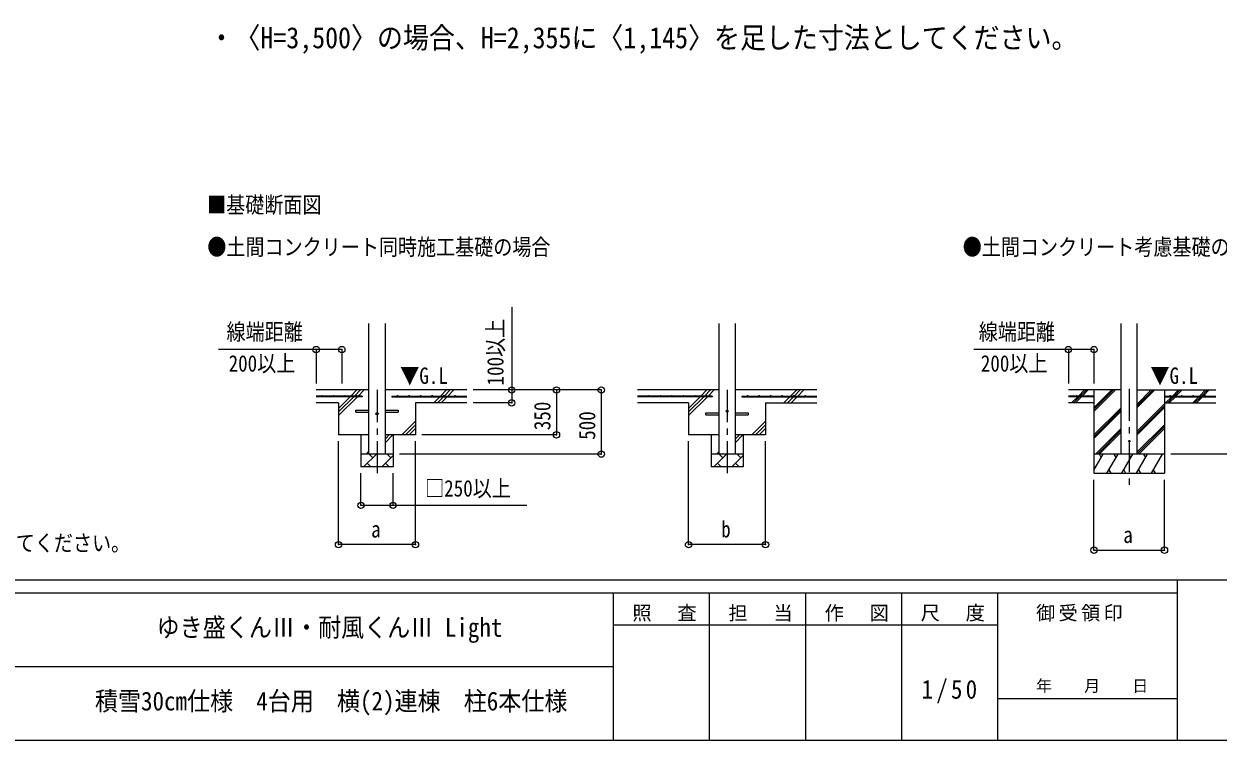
# Model space of a CAD drawing. Units: millimetres at full size, sheet at 1:50; details may follow other scales. Extents: x -14053 to 14053, y -9700 to 9700.
# Drawn here: x -96 to 9223, y -9700 to -4111 of the extents above; entities that cross this region are included whole.
import ezdxf
from ezdxf.enums import TextEntityAlignment as Align

# ---------------------------------------------------------------- set-up
doc = ezdxf.new("R2010")
doc.units = ezdxf.units.MM
doc.header["$LTSCALE"] = 50
doc.header["$PDMODE"] = 32
doc.header["$PDSIZE"] = 50
doc.linetypes.add('CHAIN1', pattern=[8, 5, -1, 1, -1])
for name, color, linetype, lineweight in [('0-D', 7, 'Continuous', 9), ('0-E', 7, 'Continuous', 9), ('F-0', 7, 'Continuous', 9)]:
    doc.layers.add(name, color=color, linetype=linetype, lineweight=lineweight)
doc.styles.add('ＭＳ ゴシック', font='')
doc.styles.get('ＭＳ ゴシック').set_extended_font_data('MS Gothic')

msp = doc.modelspace()

# ---------------------------------------------------------------- linework, layer by layer
at = {"layer": '0-E', "color": 6}
for p, q in [((3710.36, -6322.03), (3710.36, -7067.76)), ((2184.36, -6652.5), (2184.36, -6917.76)), ((2384.36, -6652.5), (2184.36, -6652.5)), ((2384.36, -6652.5), (2384.36, -6917.76)), ((8053.96, -6652.5), (8053.96, -6917.76)), ((8253.96, -6652.5), (8053.96, -6652.5)), ((8253.96, -6652.5), (8253.96, -6917.76)), ((4409.36, -6967.76), (3409.36, -6967.76)), ((3710.36, -7067.76), (3409.36, -7067.76)), ((2359.36, -8174.72), (2359.36, -7367.76)), ((2959.36, -8174.72), (2959.36, -7367.76)), ((5090.9, -8174.72), (5090.9, -7367.76)), ((5690.9, -8174.72), (5690.9, -7367.76)), ((2534.36, -7867.76), (2534.36, -7617.76)), ((2784.36, -7867.76), (2784.36, -7617.76)), ((8253.96, -8217.75), (8253.96, -7667.75)), ((8803.96, -8217.75), (8803.96, -7667.75)), ((2534.36, -7867.76), (2784.36, -7867.76)), ((2959.36, -8174.72), (2359.36, -8174.72)), ((5690.9, -8174.72), (5090.9, -8174.72)), ((8253.96, -8217.75), (8803.96, -8217.75))]:
    msp.add_line(p, q, dxfattribs=at)
at = {"layer": '0-E', "color": 4}
for p, q in [((2596.86, -7467.76), (2596.86, -6449.66)), ((2721.86, -6449.66), (2721.86, -7467.76)), ((5328.4, -7467.76), (5328.4, -6449.66)), ((5453.4, -6449.66), (5453.4, -7467.76)), ((8466.46, -7467.76), (8466.46, -6449.66)), ((8591.46, -7467.76), (8591.46, -6449.66)), ((2494.36, -7124.76), (2596.86, -7124.76)), ((2494.36, -7140.76), (2494.36, -7124.76)), ((2494.36, -7140.76), (2596.86, -7140.76)), ((2721.86, -7124.76), (2824.36, -7124.76)), ((2721.86, -7140.76), (2824.36, -7140.76)), ((2824.36, -7124.76), (2824.36, -7140.76)), ((5225.9, -7144.76), (5328.4, -7144.76)), ((5225.9, -7160.76), (5225.9, -7144.76)), ((5225.9, -7160.76), (5328.4, -7160.76)), ((5453.4, -7144.76), (5555.9, -7144.76)), ((5453.4, -7160.76), (5555.9, -7160.76)), ((5555.9, -7144.76), (5555.9, -7160.76))]:
    msp.add_line(p, q, dxfattribs=at)
at = {"layer": '0-E', "color": 6, "lineweight": 18}
for p, q in [((2184.36, -6652.5), (1421.82, -6652.5)), ((8053.96, -6652.5), (7316.41, -6652.5)), ((2784.36, -7867.76), (3827.46, -7867.76))]:
    msp.add_line(p, q, dxfattribs=at)
at = {"layer": '0-E'}
for p, q in [((2596.86, -6967.76), (2184.36, -6967.76)), ((2455.3, -7015.26), (2502.8, -6967.76)), ((2483.58, -7015.26), (2531.08, -6967.76)), ((2511.86, -7015.26), (2559.36, -6967.76)), ((3359.36, -6967.76), (2721.86, -6967.76)), ((3155.3, -7015.26), (3202.8, -6967.76)), ((3183.58, -7015.26), (3231.08, -6967.76)), ((3211.86, -7015.26), (3259.36, -6967.76)), ((5328.4, -6967.76), (4690.9, -6967.76)), ((5186.83, -7015.26), (5234.33, -6967.76)), ((5215.12, -7015.26), (5262.62, -6967.76)), ((5243.4, -7015.26), (5290.9, -6967.76)), ((6090.9, -6967.76), (5453.4, -6967.76)), ((5886.83, -7015.26), (5934.33, -6967.76)), ((5915.12, -7015.26), (5962.62, -6967.76)), ((5943.4, -7015.26), (5990.9, -6967.76)), ((8466.46, -6967.76), (8053.96, -6967.76)), ((8132.93, -7015.26), (8180.43, -6967.76)), ((8147.07, -7015.26), (8194.57, -6967.76)), ((8161.21, -7015.26), (8208.71, -6967.76)), ((8253.96, -6967.76), (8253.96, -7617.75)), ((8253.96, -7134.64), (8420.84, -6967.76)), ((8253.96, -7120.49), (8406.7, -6967.76)), ((8253.96, -7106.35), (8392.56, -6967.76)), ((8591.46, -7105.5), (8729.21, -6967.76)), ((8591.46, -7091.36), (8715.07, -6967.76)), ((8591.46, -7077.22), (8700.93, -6967.76)), ((8591.46, -6967.76), (9203.96, -6967.76)), ((8803.96, -6967.76), (8803.96, -7617.75)), ((8865.56, -7015.26), (8913.06, -6967.76)), ((8879.7, -7015.26), (8927.2, -6967.76)), ((8893.84, -7015.26), (8941.34, -6967.76)), ((9077.69, -7015.26), (9125.19, -6967.76)), ((9091.83, -7015.26), (9139.33, -6967.76)), ((9105.97, -7015.26), (9153.47, -6967.76)), ((2359.36, -7067.76), (2184.36, -7067.76)), ((2359.36, -7167.76), (2506.86, -7020.26)), ((2359.36, -7111.19), (2450.3, -7020.26)), ((2359.36, -7139.47), (2478.58, -7020.26)), ((2359.36, -7067.76), (2359.36, -7317.76)), ((3359.36, -7067.76), (2959.36, -7067.76)), ((2959.36, -7067.76), (2959.36, -7317.76)), ((3102.8, -7067.76), (3150.3, -7020.26)), ((3131.08, -7067.76), (3178.58, -7020.26)), ((3159.36, -7067.76), (3206.86, -7020.26)), ((5090.9, -7067.76), (4690.9, -7067.76)), ((5090.9, -7167.76), (5238.4, -7020.26)), ((5090.9, -7111.19), (5181.83, -7020.26)), ((5090.9, -7139.47), (5210.12, -7020.26)), ((5090.9, -7067.76), (5090.9, -7317.76)), ((5690.9, -7067.76), (5690.9, -7317.76)), ((5690.9, -7067.76), (6090.9, -7067.76)), ((5834.33, -7067.76), (5881.83, -7020.26)), ((5862.62, -7067.76), (5910.12, -7020.26)), ((5890.9, -7067.76), (5938.4, -7020.26)), ((8253.96, -7067.76), (8053.96, -7067.76)), ((8081.83, -7066.35), (8127.93, -7020.26)), ((8094.57, -7067.76), (8142.07, -7020.26)), ((8108.71, -7067.76), (8156.21, -7020.26)), ((8591.46, -7289.35), (8803.96, -7076.85)), ((8803.96, -7067.76), (9203.96, -7067.76)), ((8813.06, -7067.76), (8860.56, -7020.26)), ((8827.2, -7067.76), (8874.7, -7020.26)), ((8841.34, -7067.76), (8888.84, -7020.26)), ((9025.19, -7067.76), (9072.69, -7020.26)), ((9039.33, -7067.76), (9086.83, -7020.26)), ((9053.47, -7067.76), (9100.97, -7020.26)), ((8253.96, -7318.48), (8466.46, -7105.98)), ((8253.96, -7332.62), (8466.46, -7120.13)), ((8253.96, -7346.77), (8466.46, -7134.27)), ((8591.46, -7303.49), (8803.96, -7090.99)), ((8591.46, -7317.63), (8803.96, -7105.14)), ((2852.8, -7317.76), (2959.36, -7211.19)), ((2881.08, -7317.76), (2959.36, -7239.47)), ((2909.36, -7317.76), (2959.36, -7267.76)), ((5584.33, -7317.76), (5690.9, -7211.19)), ((5612.62, -7317.76), (5690.9, -7239.47)), ((5640.9, -7317.76), (5690.9, -7267.76)), ((8266.82, -7467.76), (8466.46, -7268.12)), ((8591.46, -7451.48), (8803.96, -7238.98)), ((8591.46, -7465.62), (8803.96, -7253.12)), ((8603.47, -7467.76), (8803.96, -7267.27)), ((2596.86, -7317.76), (2359.36, -7317.76)), ((2534.36, -7317.76), (2534.36, -7567.76)), ((2721.86, -7379.42), (2783.53, -7317.76)), ((2721.86, -7351.14), (2755.25, -7317.76)), ((2959.36, -7317.76), (2721.86, -7317.76)), ((2784.36, -7317.76), (2784.36, -7567.76)), ((5328.4, -7317.76), (5090.9, -7317.76)), ((5265.9, -7317.76), (5265.9, -7567.76)), ((5453.4, -7379.42), (5515.07, -7317.76)), ((5453.4, -7351.14), (5486.78, -7317.76)), ((5690.9, -7317.76), (5453.4, -7317.76)), ((5515.9, -7317.76), (5515.9, -7567.76)), ((8280.96, -7467.76), (8466.46, -7282.26)), ((8295.1, -7467.76), (8466.46, -7296.4)), ((2576.96, -7467.76), (2596.86, -7447.85)), ((5308.5, -7467.76), (5328.4, -7447.85)), ((2784.36, -7467.76), (2534.36, -7467.76)), ((2555.1, -7567.76), (2655.1, -7467.76)), ((2583.65, -7539.2), (2612.21, -7567.76)), ((2626.55, -7496.31), (2597.99, -7467.76)), ((2696.52, -7567.76), (2784.36, -7479.91)), ((2725.07, -7539.2), (2753.63, -7567.76)), ((2767.97, -7496.31), (2739.41, -7467.76)), ((5515.9, -7467.76), (5265.9, -7467.76)), ((5286.64, -7567.76), (5386.64, -7467.76)), ((5315.19, -7539.2), (5343.74, -7567.76)), ((5358.08, -7496.31), (5329.53, -7467.76)), ((5428.06, -7567.76), (5515.9, -7479.91)), ((5456.61, -7539.2), (5485.17, -7567.76)), ((5499.5, -7496.31), (5470.95, -7467.76)), ((8253.96, -7593.21), (8326.39, -7467.75)), ((8803.96, -7467.76), (8253.96, -7467.76)), ((8311.39, -7493.74), (8296.39, -7467.76)), ((8355.26, -7617.75), (8441.86, -7467.75)), ((8426.86, -7493.74), (8411.86, -7467.75)), ((8470.73, -7617.75), (8557.33, -7467.75)), ((8542.33, -7493.74), (8527.33, -7467.76)), ((8586.2, -7617.75), (8672.8, -7467.76)), ((8657.8, -7493.74), (8642.8, -7467.75)), ((8701.67, -7617.75), (8788.27, -7467.76)), ((8758.27, -7467.76), (8758.27, -7467.75)), ((2784.36, -7567.76), (2534.36, -7567.76)), ((5515.9, -7567.76), (5265.9, -7567.76)), ((8253.96, -7617.75), (8803.96, -7617.75)), ((8370.26, -7591.78), (8385.25, -7617.75)), ((8485.73, -7591.78), (8500.72, -7617.75)), ((8601.2, -7591.77), (8616.2, -7617.75)), ((8716.67, -7591.78), (8731.67, -7617.75))]:
    msp.add_line(p, q, dxfattribs=at)
at = {"layer": '0-E', "linetype": 'CHAIN1'}
for p, q in [((2659.36, -6967.76), (2659.36, -7633.7)), ((5390.9, -6967.76), (5390.9, -7633.7)), ((8528.96, -6958.55), (8528.96, -7717.75))]:
    msp.add_line(p, q, dxfattribs=at)
at = {"layer": '0-E', "color": 3}
for p, q in [((2544.36, -7015.26), (2184.36, -7015.26)), ((2544.36, -7020.26), (2184.36, -7020.26)), ((2544.36, -7015.26), (2544.36, -7020.26)), ((2774.36, -7015.26), (3359.36, -7015.26)), ((2774.36, -7015.26), (2774.36, -7020.26)), ((2774.36, -7020.26), (3359.36, -7020.26)), ((5275.9, -7015.26), (4690.9, -7015.26)), ((5275.9, -7020.26), (4690.9, -7020.26)), ((5275.9, -7015.26), (5275.9, -7020.26)), ((5505.9, -7015.26), (6090.9, -7015.26)), ((5505.9, -7015.26), (5505.9, -7020.26)), ((5505.9, -7020.26), (6090.9, -7020.26)), ((8253.96, -7015.26), (8053.96, -7015.26)), ((8253.96, -7020.26), (8053.96, -7020.26)), ((8253.96, -7015.26), (8253.96, -7020.26)), ((8803.96, -7015.26), (9203.96, -7015.26)), ((8803.96, -7015.26), (8803.96, -7020.26)), ((8803.96, -7020.26), (9203.96, -7020.26))]:
    msp.add_line(p, q, dxfattribs=at)
at = {"layer": '0-E', "color": 6}
for points in [[(4409.36, -6967.76), (4409.36, -7467.76), (2834.36, -7467.76)], [(4059.36, -6967.76), (4059.36, -7317.76), (3009.36, -7317.76)], [(9903.96, -6967.76), (9903.96, -7467.76), (8853.96, -7467.76)]]:
    msp.add_lwpolyline(points, dxfattribs=at)
at = {"layer": '0-E', "color": 3}
for centre in [(2229.36, -7012.76), (2319.36, -7012.76), (2409.36, -7012.76), (2499.36, -7012.76), (2819.36, -7012.76), (2909.36, -7012.76), (2999.36, -7012.76), (3089.36, -7012.76), (3179.36, -7012.76), (3269.36, -7012.76), (4780.9, -7012.76), (4870.9, -7012.76), (4960.9, -7012.76), (5050.9, -7012.76), (5140.9, -7012.76), (5230.9, -7012.76), (5550.9, -7012.76), (5640.9, -7012.76), (5730.9, -7012.76), (5820.9, -7012.76), (5910.9, -7012.76), (6000.9, -7012.76), (8118.96, -7012.76), (8208.96, -7012.76), (8848.96, -7012.76), (8938.96, -7012.76), (9028.96, -7012.76), (9118.96, -7012.76)]:
    msp.add_circle(centre, 2.5, dxfattribs=at)
at = {"layer": '0-E', "color": 4}
for centre in [(2659.36, -7152.76), (5390.9, -7132.76)]:
    msp.add_circle(centre, 8, dxfattribs=at)
at = {"layer": '0-E'}
msp.add_circle((8528.96, -7367.76), 5, dxfattribs=at)
at = {"layer": '0-E', "color": 6}
for p in [(2184.36, -6652.5), (2384.36, -6652.5), (8053.96, -6652.5), (8253.96, -6652.5), (3710.36, -6967.76), (4059.36, -6967.76), (4409.36, -6967.76), (3710.36, -7067.76), (4059.36, -7317.76), (4409.36, -7467.76), (2534.36, -7867.76), (2784.36, -7867.76), (2359.36, -8174.72), (2959.36, -8174.72), (5090.9, -8174.72), (5690.9, -8174.72), (8253.96, -8217.75), (8803.96, -8217.75)]:
    msp.add_point(p, dxfattribs=at)
at = {"layer": 'F-0', "color": 5, "lineweight": 5}
for p, q in [((-14053.43, -8450), (13346.57, -8450)), ((8901.98, -8450), (8901.98, -9700)), ((-14053.43, -8550), (8901.98, -8550)), ((4501.97, -8550), (4501.97, -9700)), ((5251.97, -8550), (5251.97, -9700)), ((6001.97, -8550), (6001.97, -9700)), ((6751.97, -8550), (6751.97, -9700)), ((7501.97, -8550), (7501.97, -9700)), ((4501.97, -8800), (7501.97, -8800)), ((-5748.03, -9125), (4501.97, -9125)), ((7501.97, -9375), (8901.98, -9375)), ((-14053.43, -9700), (13346.57, -9700))]:
    msp.add_line(p, q, dxfattribs=at)

# ---------------------------------------------------------------- texts
at = {"layer": '0-D', "style": 'ＭＳ ゴシック'}
for s, height, width, p in [('・〈H=3,500〉の場合、H=2,355に〈1,145〉を足した寸法としてください。', 165, 0.9, (1344.33, -4350.76)), ('・H3500の場合、独立基礎は200、土間コンクリート考慮基礎は50、足した寸法にしてください。', 128.3, 0.85, (-5661.27, -8264.31))]:
    msp.add_text(s, height=height, dxfattribs=dict(at, width=width)).set_placement(p, align=Align.BOTTOM_LEFT)
at = {"layer": '0-E', "style": 'ＭＳ ゴシック', "width": 0.85}
for s, p in [('■基礎断面図', (1333.77, -5625.22)), ('●土間コンクリート同時施工基礎の場合', (1335.41, -5954.42)), ('●土間コンクリート考慮基礎の場合', (7230.01, -5954.42)), ('線端距離', (1485.41, -6616.53)), ('線端距離', (7355.01, -6616.53)), ('200以上', (1501.58, -6862.96)), ('200以上', (7371.18, -6862.96)), ('▼G.L', (2840.56, -6958.84)), ('▼G.L', (8694.84, -6958.84)), ('□250以上', (3034.85, -7837.67)), ('b', (5345.15, -8156.97)), ('a', (2613.61, -8156.97)), ('a', (8482.71, -8200))]:
    msp.add_text(s, height=128.3, dxfattribs=at).set_placement(p, align=Align.BOTTOM_LEFT)
for s, p in [('100以上', (3685.22, -6932.3)), ('350', (4051.16, -7281.51)), ('500', (4401.16, -7356.51))]:
    msp.add_text(s, height=128.3, rotation=90, dxfattribs=at).set_placement(p, align=Align.BOTTOM_LEFT)
at = {"layer": 'F-0', "style": 'ＭＳ ゴシック', "width": 0.9}
for s, p in [('ゆき盛くんⅢ・耐風くんⅢ Light', (939.47, -8937.5)), ('積雪30cm仕様\u30004台用\u3000横(2)連棟\u3000柱6本仕様', (458.22, -9512.5))]:
    msp.add_text(s, height=146.6, dxfattribs=at).set_placement(p, align=Align.BOTTOM_LEFT)
at = {"layer": 'F-0', "style": 'ＭＳ ゴシック'}
msp.add_text('年\u3000\u3000月\u3000\u3000日', height=91.64, dxfattribs=at).set_placement((7801.98, -9350), align=Align.BOTTOM_LEFT)
at = {"layer": 'F-0', "attachment_point": 7, "style": 'ＭＳ ゴシック'}
for s, insert, char_height in [('\\T1.17;照\u3000査', (4651.98, -8775), 110), ('\\T1.17;担\u3000当', (5401.98, -8775), 110), ('\\T1.17;作\u3000図', (6151.97, -8775), 110), ('\\T1.17;尺\u3000度', (6901.98, -8775), 110), ('\\T1.17;御受領印', (7801.97, -8775), 110), ('\\T1.28;\\W0.9;1/50', (6908.22, -9412.5), 146.6)]:
    msp.add_mtext(s, dxfattribs=dict(at, insert=insert, char_height=char_height))

doc.saveas('drawing.dxf')
